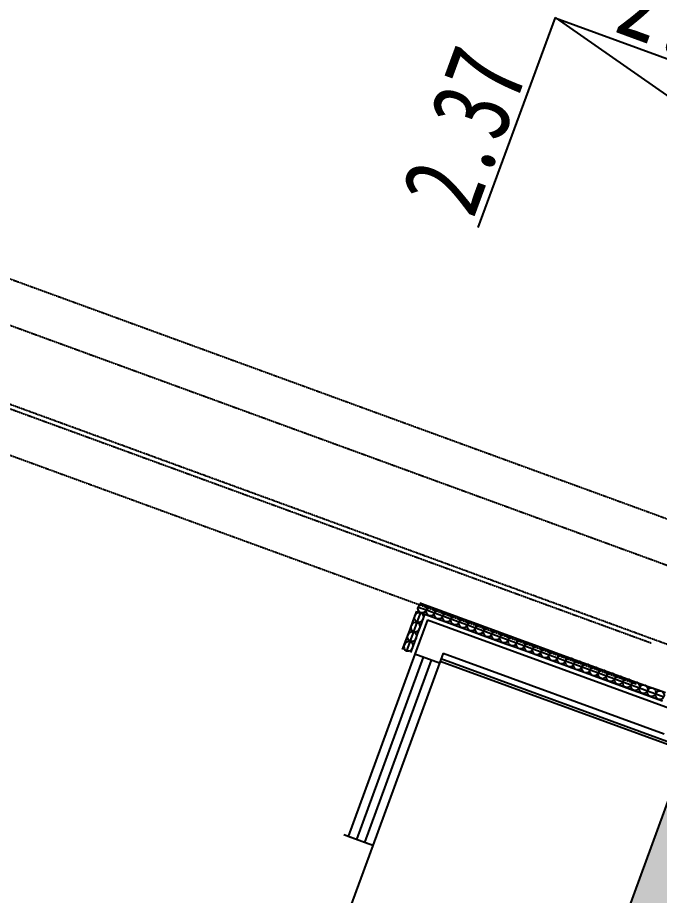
# Model space of a CAD drawing. Extents: x -111898 to 889894, y -2 to 1194865.
# Drawn here: x 662182 to 669543, y 794022 to 804094 of the extents above; entities that cross this region are included whole.
import ezdxf

# ---------------------------------------------------------------- set-up
doc = ezdxf.new("R2010")
doc.units = 0
doc.header["$LTSCALE"] = 10
doc.header["$MEASUREMENT"] = 0
doc.linetypes.add('10平面$0$DASH', pattern=[0.35, 0.25, -0.1])
for name, color, linetype in [('0-WALL', 252, 'Continuous'), ('10平面$0$A-HRAIL', 173, 'Continuous'), ('WALL', 252, 'Continuous'), ('污水标高', 2, 'Continuous')]:
    doc.layers.add(name, color=color, linetype=linetype)
doc.styles.add('-宋体', font='', dxfattribs={"width": 0.75})
doc.styles.get('-宋体').set_extended_font_data('SimSun')

# ---------------------------------------------------------------- blocks, each defined once
blk = doc.blocks.new('10平面$0$99平面图例外参$0$$LinePat$圆环')
for points in [[(0, 150), (300, 150)], [(0, 0), (300, 0)], [(0, -150), (300, -150)]]:
    blk.add_lwpolyline(points)
at = {"color": 0}
blk.add_circle((150, 0), 150, dxfattribs=at)

msp = doc.modelspace()

# ---------------------------------------------------------------- hatches: boundary and pattern name
at = {"layer": '0-WALL'}
h = msp.add_hatch(dxfattribs=at)
h.set_pattern_fill('草坪或沼泽', color=8, scale=400, angle=-0.200257)
h.set_pattern_definition([(359.79974, (-824318.4, 704905.5), (1605.5824, 1594.398), [240, -48, 64, -48, 240, -960]), (359.79974, (-824398.3, 704953.8), (1605.5824, 1594.398), [160, -120, 240, -120, 160, -800]), (359.79974, (-823836, 705591.9), (1605.5824, 1594.398), [200, -80, 200, -1120]), (359.79974, (-824634.9, 705914.7), (1605.5824, 1594.398), [80, -160, 80, -1280]), (89.79974, (-824474.9, 705914.1), (-1594.398, 1605.5824), [144, -1456]), (89.79974, (-823998.3, 704952.4), (-1594.398, 1605.5824), [160, -1440]), (89.79974, (-823596, 705591), (-1594.398, 1605.5824), [160, -1440]), (44.79974, (-823790.3, 704935.7), (5.5922, 1599.9902), [160, -2102.7417]), (134.79974, (-824206.3, 704937.2), (-1599.9902, 5.5922), [160, -2102.7417]), (63.23469, (-823838.3, 704943.9), (5.5922, 1599.99023), [160, -3417.7088]), (75.7635, (-823918.27, 704952.15), (5.59221, 1599.99023), [160, -6436.969]), (75.7635, (-823516.03, 705590.75), (5.59221, 1599.99023), [128, -6468.969]), (75.7635, (-824442.9, 705914), (5.59221, 1599.99023), [112, -6484.969]), (103.835987, (-824078.27, 704952.7), (5.59221, 1599.99023), [160, -6436.969]), (103.835987, (-823676.03, 705591.3), (5.59221, 1599.99023), [128, -6468.969]), (103.835987, (-824506.9, 705914.2), (5.59221, 1599.99023), [112, -6484.969]), (116.364795, (-824158.3, 704945), (5.5922, 1599.99023), [160, -3417.7069])])
edge = h.paths.add_edge_path()
edge.add_arc((650511.7, 756169.39), 10500.96, 256.529736, 339.513382)
edge.add_line((660348.51, 752494.17), (679697.02, 805450.72))
edge.add_arc((669857.31, 809118.83), 10501.18, 339.555259, 430.470113)
edge.add_line((673367.84, 819015.84), (665666.23, 821829.71))
edge.add_arc((664733, 818975.44), 3002.96, 71.894482, 159.906593)
edge.add_line((661912.83, 820007.11), (676753.33, 814584.98))
edge.add_line((676753.33, 814584.98), (651633.06, 745830.18))
edge.add_line((651633.06, 745830.18), (636792.24, 751252.41))
edge.add_line((636792.24, 751252.41), (636463.06, 750350.45))
edge.add_arc((637878, 749836.1), 1505.53, 160.023006, 253.015376)
edge.add_line((637438.21, 748396.24), (648065.6, 745957.3))

# ---------------------------------------------------------------- linework, layer by layer
msp.add_lwpolyline([(648065.6, 745957.3, 0.37878451), (660348.51, 752494.17), (679697.02, 805450.72, 0.41889802), (673367.84, 819015.84), (665666.23, 821829.71, 0.4040877), (661912.83, 820007.11), (676753.33, 814584.98), (651633.06, 745830.18), (636792.24, 751252.41), (636463.06, 750350.45, 0.42959447), (637438.21, 748396.24)], format="xyb", close=True, dxfattribs=at)
at = {"layer": 'WALL', "color": 8, "linetype": '10平面$0$DASH'}
for p, q in [((514102.5, 855166.82), (669927.78, 798234.48)), ((513930.92, 854697.19), (669756.2, 797764.84)), ((513622.03, 853851.75), (669447.31, 796919.4)), ((513450.44, 853382.11), (669275.72, 796449.76))]:
    msp.add_line(p, q, dxfattribs=at)
at = {"layer": 'WALL', "color": 8}
for p, q in [((666882.57, 797185.72), (666738.43, 796791.23)), ((666882.57, 797185.72), (669700.74, 796156.07)), ((666738.43, 796791.23), (665973.16, 794696.65)), ((667020.22, 796688.27), (666738.43, 796791.23)), ((667061.4, 796800.99), (667020.22, 796688.27)), ((667061.4, 796800.99), (669597.79, 795874.29)), ((666832.36, 796756.91), (666067.09, 794662.33)), ((666926.29, 796722.59), (666161.01, 794628.01)), ((667020.22, 796688.27), (666254.94, 794593.7)), ((666204.05, 794612.29), (665921.91, 794715.37)), ((666254.94, 794593.7), (665973.16, 794696.65)), ((666254.94, 794593.7), (665499.96, 792527.3))]:
    msp.add_line(p, q, dxfattribs=at)
at = {"layer": 'WALL', "color": 8, "linetype": '10平面$0$DASH', "ltscale": 2}
msp.add_lwpolyline([(652181.85, 803280.74), (670215.88, 796691.82), (676650.3, 814302.99), (658616.27, 820891.9)], close=True, dxfattribs=at)
at = {"layer": 'WALL', "color": 8}
for points in [[(667020.22, 796688.27), (666738.43, 796791.23)], [(669879.57, 795771.34), (669845.26, 795677.41), (667027.44, 796706.93)], [(669851.39, 795781.63), (669827.37, 795715.88), (667037.73, 796735.11)]]:
    msp.add_lwpolyline(points, dxfattribs=at)
at = {"layer": '污水标高', "color": 2}
for p, q in [((667463.27, 801685.11), (668349.4, 804093.51)), ((668348.71, 804091.65), (671495.6, 802935.53)), ((674900.64, 799527.31), (668349.4, 804093.51))]:
    msp.add_line(p, q, dxfattribs=at)

# ---------------------------------------------------------------- block references
at = {"layer": '10平面$0$A-HRAIL'}
for p, xscale, yscale, zscale, rotation in [((666776.35, 797330.99), 0.333333326702653, 0.333333326702653, 0.333333326702653, 339.9297114345931), ((666765.83, 797156.51), 0.3916666672227439, 0.3333333333333334, 0.3333333333333333, 69.9297114345931), ((666870.28, 797296.68), 0.333333326702653, 0.333333326702653, 0.333333326702653, 339.9297114345931), ((666964.21, 797262.36), 0.333333326702653, 0.333333326702653, 0.333333326702653, 339.9297114345931), ((667058.13, 797228.04), 0.333333326702653, 0.333333326702653, 0.333333326702653, 339.9297114345931), ((666725.51, 797046.14), 0.3916666672227439, 0.3333333333333334, 0.3333333333333333, 69.9297114345931), ((667152.06, 797193.72), 0.333333326702653, 0.333333326702653, 0.333333326702653, 339.9297114345931), ((667245.99, 797159.41), 0.333333326702653, 0.333333326702653, 0.333333326702653, 339.9297114345931), ((667339.92, 797125.09), 0.333333326702653, 0.333333326702653, 0.333333326702653, 339.9297114345931), ((667433.84, 797090.77), 0.333333326702653, 0.333333326702653, 0.333333326702653, 339.9297114345931), ((667527.77, 797056.45), 0.333333326702653, 0.333333326702653, 0.333333326702653, 339.9297114345931), ((666685.19, 796935.78), 0.3916666672227439, 0.3333333333333334, 0.3333333333333333, 69.9297114345931), ((667621.7, 797022.14), 0.333333326702653, 0.333333326702653, 0.333333326702653, 339.9297114345931), ((667715.62, 796987.82), 0.333333326702653, 0.333333326702653, 0.333333326702653, 339.9297114345931), ((667809.55, 796953.5), 0.333333326702653, 0.333333326702653, 0.333333326702653, 339.9297114345931), ((666644.87, 796825.41), 0.3916666672227439, 0.3333333333333334, 0.3333333333333333, 69.9297114345931), ((667903.48, 796919.19), 0.333333326702653, 0.333333326702653, 0.333333326702653, 339.9297114345931), ((667997.41, 796884.87), 0.333333326702653, 0.333333326702653, 0.333333326702653, 339.9297114345931), ((668091.33, 796850.55), 0.333333326702653, 0.333333326702653, 0.333333326702653, 339.9297114345931), ((668185.26, 796816.23), 0.333333326702653, 0.333333326702653, 0.333333326702653, 339.9297114345931), ((668279.19, 796781.92), 0.333333326702653, 0.333333326702653, 0.333333326702653, 339.9297114345931), ((668373.12, 796747.6), 0.333333326702653, 0.333333326702653, 0.333333326702653, 339.9297114345931), ((668467.04, 796713.28), 0.333333326702653, 0.333333326702653, 0.333333326702653, 339.9297114345931), ((668560.97, 796678.96), 0.333333326702653, 0.333333326702653, 0.333333326702653, 339.9297114345931), ((668654.9, 796644.65), 0.333333326702653, 0.333333326702653, 0.333333326702653, 339.9297114345931), ((668748.82, 796610.33), 0.333333326702653, 0.333333326702653, 0.333333326702653, 339.9297114345931), ((668842.75, 796576.01), 0.333333326702653, 0.333333326702653, 0.333333326702653, 339.9297114345931), ((668936.68, 796541.7), 0.333333326702653, 0.333333326702653, 0.333333326702653, 339.9297114345931), ((669030.61, 796507.38), 0.333333326702653, 0.333333326702653, 0.333333326702653, 339.9297114345931), ((669124.53, 796473.06), 0.333333326702653, 0.333333326702653, 0.333333326702653, 339.9297114345931), ((669218.46, 796438.74), 0.333333326702653, 0.333333326702653, 0.333333326702653, 339.9297114345931), ((669312.39, 796404.43), 0.333333326702653, 0.333333326702653, 0.333333326702653, 339.9297114345931), ((669406.31, 796370.11), 0.333333326702653, 0.333333326702653, 0.333333326702653, 339.9297114345931), ((669500.24, 796335.79), 0.333333326702653, 0.333333326702653, 0.333333326702653, 339.9297114345931)]:
    msp.add_blockref('10平面$0$99平面图例外参$0$$LinePat$圆环', p, dxfattribs=dict(at, xscale=xscale, yscale=yscale, zscale=zscale, rotation=rotation))

# ---------------------------------------------------------------- texts
at = {"layer": '污水标高', "color": 2, "style": '-宋体', "width": 0.75}
for s, rotation, p in [('2.35', 339.799744, (669005.9, 803939.97)), ('2.37', 69.799743, (667408.67, 801774.45))]:
    msp.add_text(s, height=906.329, rotation=rotation, dxfattribs=at).set_placement(p)

doc.saveas('drawing.dxf')
